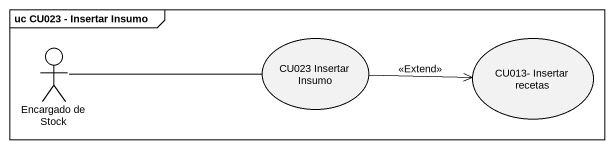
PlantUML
@startuml
mainframe uc CU023 - Insertar Insumo
actor "Encargado de Stock" as Encargado_de_Stock
usecase "CU023 Insertar Insumo" as CU023_Insertar_Insumo
usecase "CU013- Insertar recetas" as CU013_Insertar_recetas
Encargado_de_Stock -right- CU023_Insertar_Insumo
CU023_Insertar_Insumo -right-> CU013_Insertar_recetas : <<Extend>>
@enduml
